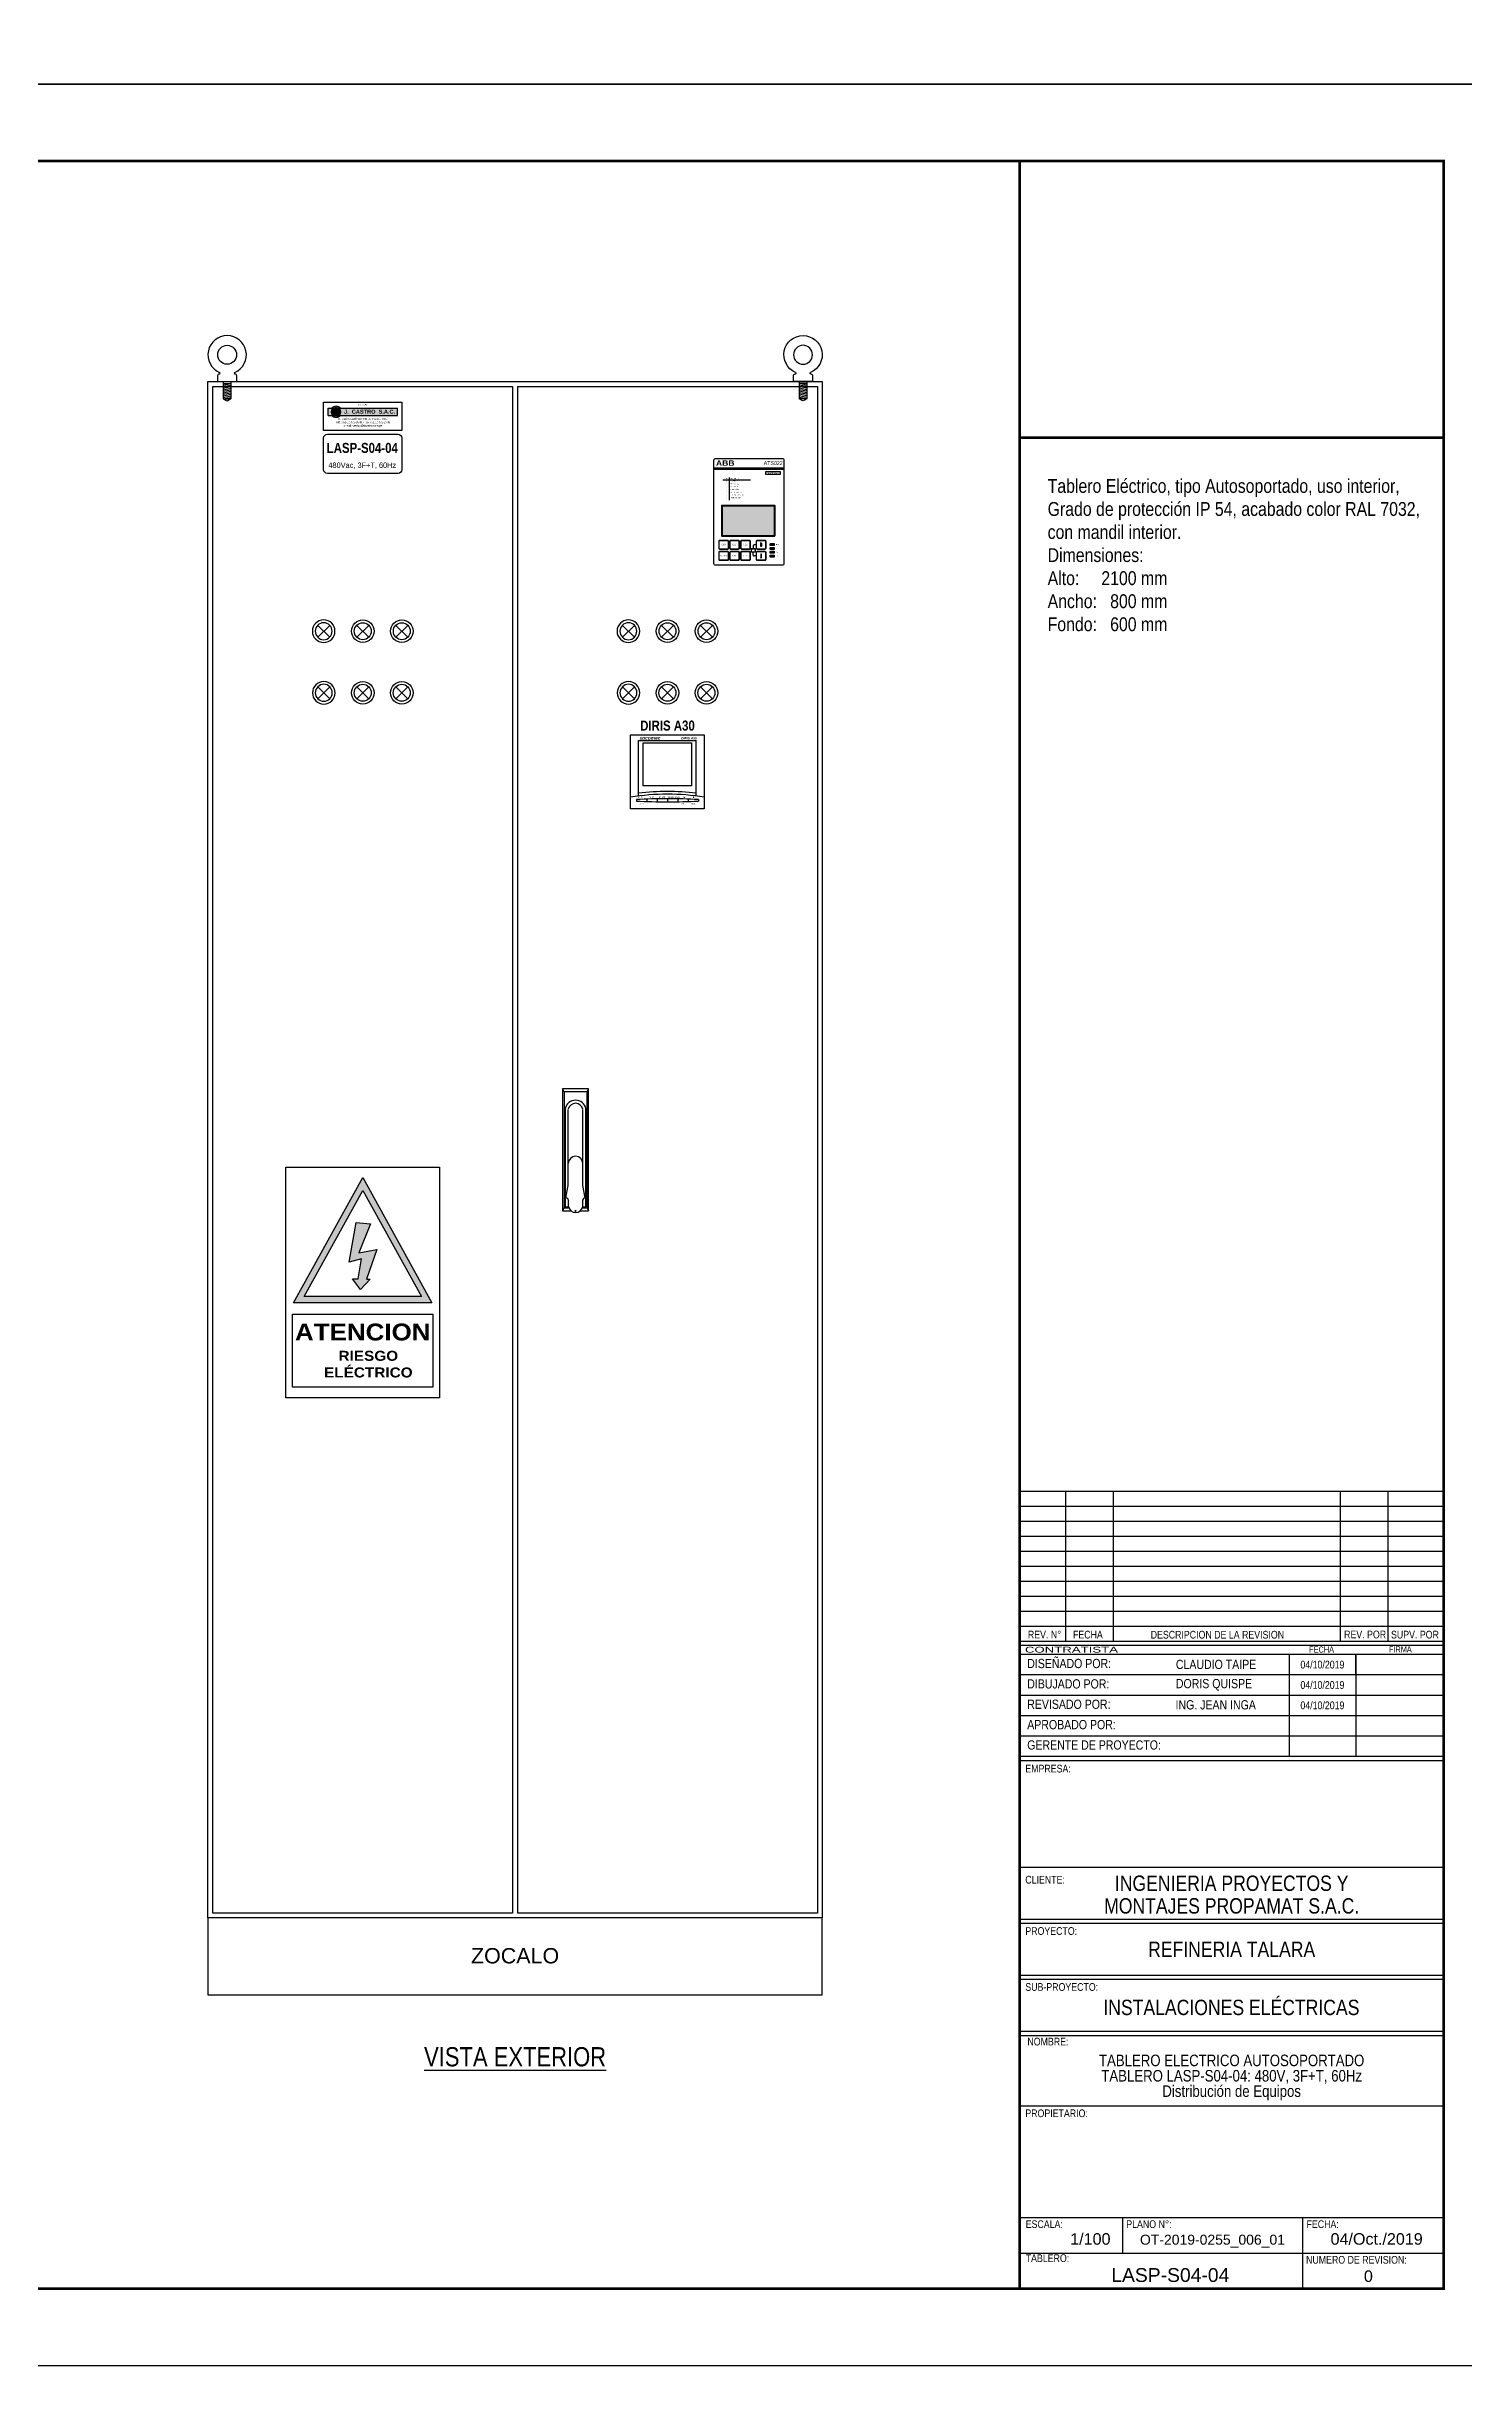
# Model space of a CAD drawing. Header units: millimetres. Extents: x 0 to 840, y -1485 to 297.
# Drawn here: x 233 to 417.6, y -1485 to -1183.1 of the extents above; entities that cross this region are included whole.
import ezdxf
from ezdxf.enums import TextEntityAlignment as Align

# ---------------------------------------------------------------- set-up
doc = ezdxf.new("R2010")
doc.units = ezdxf.units.MM
doc.layers.add('MEMBRETE', color=7, linetype='Continuous')
doc.styles.add('ARIAL', font='arial.ttf')
doc.styles.add('Lamina', font='ARIALN.TTF')
doc.styles.get("Standard").update_dxf_attribs({"font": 'arial.ttf'})

# ---------------------------------------------------------------- blocks, each defined once
blk = doc.blocks.new('CANCAMO_8')
at = {"color": 2}
for p, q in [((-1.25, 0.75), (-1.25, 0)), ((-1.25, 0), (1.25, 0)), ((1.25, 0), (1.25, 0.75))]:
    blk.add_line(p, q, dxfattribs=at)
at = {"color": 3}
for p, q in [((-0.5, 0), (-0.5, -2.25)), ((0.5, 0), (0.5, -2.25)), ((-0.5, -0.25), (0.5, -0.25)), ((-0.5, -0.45), (0.5, -0.25)), ((-0.5, -0.65), (0.5, -0.45)), ((-0.5, -0.85), (0.5, -0.65)), ((-0.5, -1.05), (0.5, -0.85)), ((-0.5, -1.25), (0.5, -1.05)), ((-0.5, -1.45), (0.5, -1.25)), ((-0.5, -1.65), (0.5, -1.45)), ((-0.5, -1.85), (0.5, -1.65)), ((-0.5, -2.05), (0.5, -1.85)), ((-0.5, -2.25), (0.5, -2.05)), ((-0.5, -2.25), (0.5, -2.25)), ((-0.5, -2.25), (-0.11, -2.47)), ((0.11, -2.47), (0.5, -2.25))]:
    blk.add_line(p, q, dxfattribs=at)
at = {"color": 2}
blk.add_circle((0, 3.5), 1.23, dxfattribs=at)
for centre, radius, start, end in [((0, 3.5), 2.5, 293.2203, 246.7797), ((-1, 0.75), 0.25, 90, 180), ((-1.04, 1.1), 0.111, 289.3515, 70.6485), ((1.04, 1.1), 0.111, 109.3515, 250.6485), ((1, 0.75), 0.25, 0, 90)]:
    blk.add_arc(centre, radius, start, end, dxfattribs=at)
at = {"color": 3}
blk.add_arc((0, -2.25), 0.25, 243.4349, 296.5651, dxfattribs=at)
blk = doc.blocks.new('Chapa tipo hermético para autosoportado')
at = {"color": 11}
for p, q in [((-1.5, 15.7), (-1.7, 16.1)), ((1.5, 15.7), (1.7, 16.1)), ((-1.5, 0.6), (-1.7, 0.2)), ((1.5, 0.6), (1.7, 0.2))]:
    blk.add_line(p, q, dxfattribs=at)
at = {"color": 4}
for p, q in [((-1.35, 13.5), (-1.35, 0.75)), ((-0.95, 3.45), (-0.95, 13.42)), ((0.96, 3.45), (0.96, 13.42)), ((1.35, 0.75), (1.35, 13.5)), ((-1.35, 0.75), (-0.93, 0.75)), ((0.93, 0.75), (1.35, 0.75))]:
    blk.add_line(p, q, dxfattribs=at)
at = {"color": 2}
for p, q in [((-0.95, 3.5), (-0.95, 6.36)), ((0.95, 3.5), (0.95, 6.36)), ((-1.25, 1.9), (-0.95, 3.5)), ((1.25, 1.9), (0.95, 3.5)), ((-0.93, 0.75), (-0.93, 1.58)), ((0.93, 0.75), (0.93, 1.58))]:
    blk.add_line(p, q, dxfattribs=at)
at = {"color": 11}
for points in [[(0.6, 0.2), (1.7, 0.2), (1.7, 16.1), (-1.7, 16.1), (-1.7, 0.2), (-0.59, 0.2)], [(0.89, 0.6), (1.5, 0.6), (1.5, 15.7), (-1.5, 15.7), (-1.5, 0.6), (-0.88, 0.6)]]:
    blk.add_lwpolyline(points, dxfattribs=at)
at = {"color": 2}
blk.add_circle((0, 0.2), 0.075, dxfattribs=at)
at = {"color": 4}
for radius in [1.38, 0.978]:
    blk.add_arc((0, 13.23), radius, 11.6527, 168.3473, dxfattribs=at)
at = {"color": 2}
for centre, radius, start, end in [((0, 6.36), 0.95, 0, 180), ((-1.26, 1.57), 0.33, 1.905, 88.2041), ((0, 0.95), 0.95, 191.6624, 348.3376), ((1.26, 1.57), 0.33, 91.7959, 178.095)]:
    blk.add_arc(centre, radius, start, end, dxfattribs=at)
blk = doc.blocks.new('Stiker peligro grande')
h = blk.add_hatch(color=256)
h.paths.add_polyline_path([(9, 12.35), (0, 28.65), (-9, 12.35)])
h.paths.add_polyline_path([(7.64, 13.15), (0, 26.99), (-7.64, 13.15)], flags=16)
h.paths.add_polyline_path([(0.99, 22.62), (-0.51, 18.85), (1.82, 19.28), (0.47, 15.44), (0.95, 15.44), (-0.28, 14.09), (-1.32, 15.47), (-0.61, 15.47), (-0.18, 18.07), (-1.77, 17.65), (-0.87, 22.82)], flags=0)
for points in [[(-10, 30), (10, 30), (10, 0), (-10, 0)], [(-9.15, 10.85), (9.15, 10.85), (9.15, 1.35), (-9.15, 1.35)]]:
    blk.add_lwpolyline(points, close=True)
for points in [[(-9, 12.35), (0, 28.65), (9, 12.35), (-9, 12.35)], [(-7.64, 13.15), (0, 26.99), (7.64, 13.15), (-7.64, 13.15)], [(-0.87, 22.82), (0.99, 22.62), (-0.51, 18.85), (1.82, 19.28), (0.47, 15.44), (0.95, 15.44), (-0.28, 14.09), (-1.32, 15.47), (-0.61, 15.47), (-0.18, 18.07), (-1.77, 17.65), (-0.87, 22.82)]]:
    blk.add_lwpolyline(points)
at = {"attachment_point": 1}
for s, insert, char_height, width in [('\\pxqc;{\\fArial|b1|i0|c0|p34;\\W1.1;ATENCION}', (-9.15, 9.65), 2.2, 18.3), ('\\pxqc;{\\fArial|b1|i0|c0|p34;\\H0.52x;\\W1.1;RIESGO\\PELÉCTRICO}', (-9.15, 6.1), 2.5, 19.7535)]:
    blk.add_mtext(s, dxfattribs=dict(at, insert=insert, char_height=char_height, width=width))
blk = doc.blocks.new('sticker TJ')
h = blk.add_hatch(color=254)
h.dxf.hatch_style = 1
h.paths.add_polyline_path([(3.45, 2.2), (-2.23, 2.2, 0.471405), (-3.07, 2.2), (-3.45, 2.2), (-3.45, 1.5), (-3.07, 1.5, 0.471405), (-2.23, 1.5), (3.45, 1.5)])
h.paths.add_polyline_path([(-3.1, 1.85, -1), (-2.2, 1.85, -1)], flags=16)
h.paths.add_polyline_path([(-3, 1.85, -1), (-2.3, 1.85, -1)], flags=0)
h.paths.add_polyline_path([(-3, 1.85, 1), (-2.3, 1.85, 1)], flags=0)
h = blk.add_hatch(color=254)
h.dxf.hatch_style = 1
h.paths.add_polyline_path([(-2.3, 1.85, 1), (-3, 1.85, 1)])
for p, q in [((-3.45, 1.5), (-3.45, 2.2)), ((-3.45, 2.2), (-3.07, 2.2)), ((-3.45, 1.5), (-3.07, 1.5)), ((-2.23, 2.2), (3.45, 2.2)), ((-2.23, 1.5), (3.45, 1.5)), ((3.45, 1.5), (3.45, 2.2))]:
    blk.add_line(p, q)
blk.add_lwpolyline([(-3.9, 2.8), (3.9, 2.8), (3.9, 0), (-3.9, 0)], close=True)
for radius in [0.45, 0.35]:
    blk.add_circle((-2.65, 1.85), radius)
for start, end in [(39.5212, 140.4788), (219.5212, 320.4788)]:
    blk.add_arc((-2.65, 1.85), 0.55, start, end)
at = {"width": 7.8, "attachment_point": 2}
for s, insert, char_height in [('{\\fArial Narrow|b0|i0|c0|p34;Desde 1969}', (0, 2.63), 0.12), ('{\\fArial Narrow|b0|i0|c0|p34;Jr. Carlos Gutiérrez 448 - Lima 13 - Perú\\PTelf.: (51-1) 472-3848 / Fax: (51.1) 472-2748\\PE-mail: ventas@tjcastro.com.pe}', (0, 1.25), 0.2)]:
    blk.add_mtext(s, dxfattribs=dict(at, insert=insert, char_height=char_height))
at = {"color": 255, "char_height": 0.4, "attachment_point": 1, "line_spacing_factor": 1.371429, "style": 'ARIAL'}
for s, insert in [('\\pxqc;{\\fArial|b1|i0|c0|p34;T.}', (-5.39, 2.07)), ('\\pxqc;{\\fArial|b1|i0|c0|p34;J.  CASTRO  S.A.C.}', (-2.09, 2.07))]:
    blk.add_mtext_dynamic_manual_height_columns(s, width=5.5432, gutter_width=5, heights=[0], dxfattribs=dict(at, insert=insert))
blk = doc.blocks.new('DIRIS A30')
at = {"color": 4}
for p, q in [((-3.75, 1.66), (-3.75, 8.9)), ((-3.75, 8.9), (3.75, 8.9)), ((3.75, 1.66), (3.75, 8.9))]:
    blk.add_line(p, q, dxfattribs=at)
for p, q in [((-4.05, 1.2), (-4.05, 1)), ((-2.7, 1.26), (-2.7, 0.94)), ((-1.35, 1.29), (-1.35, 0.91)), ((0, 1.3), (0, 0.9)), ((1.35, 1.29), (1.35, 0.91)), ((2.7, 1.26), (2.7, 0.94)), ((4.05, 1.2), (4.05, 1))]:
    blk.add_line(p, q)
blk.add_lwpolyline([(-4.8, 9.6), (4.8, 9.6), (4.8, 0), (-4.8, 0)], close=True, dxfattribs=at)
blk.add_lwpolyline([(-3.15, 8.6), (3.15, 8.6), (3.15, 3), (-3.15, 3)], close=True)
for radius, start, end in [(29, 80.4727, 99.5273), (29.35, 82.6593, 97.3407)]:
    blk.add_arc((0, -27.1), radius, start, end, dxfattribs=at)
for centre, start, end in [((0, -80.76), 87.1712, 92.8288), ((0, 82.96), 267.1712, 272.8288)]:
    blk.add_arc(centre, 82.06, start, end)
at = {"attachment_point": 3}
for s, insert, char_height, width in [('\\pxqc;{\\fArial|b1|i1|c0|p34;socomec}', (-1.17, 9.44), 0.45, 2.2158), ('\\pxqc;{\\fArial|b1|i1|c0|p34;DIRIS A30}', (3.91, 9.32), 0.3, 2.2158), ('\\pxqc;{\\fTimes New Roman|b1|i0|c0|p18;I  ºC           V  F         P   PF     MAX  AVG      H             E}', (3.92, 1.61), 0.2, 8.1), ('\\pxqc;{\\fTimes New Roman|b1|i0|c0|p18;/TEST}', (-2.7, 0.72), 0.15, 1.35), ('\\pxqc;{\\fTimes New Roman|b1|i0|c0|p18;OK}', (2.7, 0.72), 0.15, 1.35), ('\\pxqc;{\\fTimes New Roman|b1|i0|c0|p18;PROG}', (4.05, 0.72), 0.15, 1.35)]:
    blk.add_mtext(s, dxfattribs=dict(at, insert=insert, char_height=char_height, width=width))
blk = doc.blocks.new('ATS022')
h = blk.add_hatch(color=254)
h.dxf.hatch_style = 1
h.paths.add_polyline_path([(3.22, 3.89, 0.414214), (3.32, 3.99), (3.32, 7.59, 0.414214), (3.22, 7.69), (-3.38, 7.69, 0.414214), (-3.48, 7.59), (-3.48, 3.99, 0.414214), (-3.38, 3.89)])
h = blk.add_hatch(color=254)
h.dxf.hatch_style = 1
h.paths.add_polyline_path([(-3.77, 3.26, 0.117773), (-3.85, 3.22, 0.216417), (-3.89, 3.13), (-3.89, 2.19, 0.088689), (-3.85, 2.1, 0.246737), (-3.77, 2.06), (-2.8, 2.06, 0.117773), (-2.72, 2.1, 0.216417), (-2.68, 2.19), (-2.68, 3.13, 0.088689), (-2.72, 3.22, 0.246737), (-2.8, 3.26)])
h.paths.add_polyline_path([(-2.8, 3.23, -0.246737), (-2.74, 3.2, -0.084756), (-2.71, 3.13), (-2.71, 2.19, -0.216417), (-2.74, 2.13, -0.112386), (-2.81, 2.09), (-3.77, 2.09, -0.246737), (-3.83, 2.12, -0.084756), (-3.86, 2.19), (-3.86, 3.13, -0.216417), (-3.83, 3.2, -0.112386), (-3.77, 3.23)], flags=16)
h.paths.add_polyline_path([(-2.35, 3.26, 0.117773), (-2.43, 3.22, 0.216417), (-2.47, 3.13), (-2.47, 2.19, 0.088689), (-2.43, 2.1, 0.246737), (-2.35, 2.06), (-1.38, 2.06, 0.117773), (-1.3, 2.1, 0.216417), (-1.26, 2.19), (-1.26, 3.13, 0.088689), (-1.3, 3.22, 0.246737), (-1.38, 3.26)])
h.paths.add_polyline_path([(-1.38, 3.23, -0.246737), (-1.32, 3.2, -0.084756), (-1.29, 3.13), (-1.29, 2.19, -0.216417), (-1.32, 2.13, -0.112386), (-1.38, 2.09), (-2.35, 2.09, -0.246737), (-2.4, 2.12, -0.084756), (-2.44, 2.19), (-2.44, 3.13, -0.216417), (-2.41, 3.2, -0.112386), (-2.34, 3.23)], flags=16)
h.paths.add_polyline_path([(-0.92, 3.26, 0.117773), (-1, 3.22, 0.216417), (-1.04, 3.13), (-1.04, 2.19, 0.088689), (-1, 2.1, 0.246737), (-0.92, 2.06), (0.05, 2.06, 0.117773), (0.13, 2.1, 0.216417), (0.17, 2.19), (0.17, 3.13, 0.088689), (0.13, 3.22, 0.246737), (0.05, 3.26)])
h.paths.add_polyline_path([(0.05, 3.23, -0.246737), (0.1, 3.2, -0.084756), (0.14, 3.13), (0.14, 2.19, -0.216417), (0.11, 2.13, -0.112386), (0.04, 2.09), (-0.92, 2.09, -0.246737), (-0.98, 2.12, -0.084756), (-1.01, 2.19), (-1.01, 3.13, -0.216417), (-0.99, 3.2, -0.112386), (-0.92, 3.23)], flags=16)
h.paths.add_polyline_path([(-3.59, 2.49), (-2.95, 2.49), (-2.95, 2.91), (-3.59, 2.91)], flags=8)
h.paths.add_polyline_path([(-2.27, 2.49), (-1.46, 2.49), (-1.46, 2.91), (-2.27, 2.91)], flags=8)
h.paths.add_polyline_path([(-0.76, 2.49), (-0.12, 2.49), (-0.12, 2.91), (-0.76, 2.91)], flags=8)
h = blk.add_hatch(color=254)
h.dxf.hatch_style = 1
h.paths.add_polyline_path([(1.1, 3.26, 0.117773), (1.02, 3.22, 0.216417), (0.98, 3.13), (0.98, 2.19, 0.088689), (1.02, 2.1, 0.246737), (1.1, 2.06), (2.07, 2.06, 0.117773), (2.15, 2.1, 0.216417), (2.19, 2.19), (2.19, 3.13, 0.088689), (2.15, 3.22, 0.246737), (2.07, 3.26)])
h.paths.add_polyline_path([(2.07, 3.23, -0.246737), (2.13, 3.2, -0.084756), (2.16, 3.13), (2.16, 2.19, -0.216417), (2.13, 2.13, -0.112386), (2.07, 2.09), (1.1, 2.09, -0.246737), (1.05, 2.12, -0.084756), (1.01, 2.19), (1.01, 3.13, -0.216417), (1.04, 3.2, -0.112386), (1.11, 3.23)], flags=16)
h = blk.add_hatch(color=254)
h.dxf.hatch_style = 1
h.paths.add_polyline_path([(-3.77, 1.81, 0.117773), (-3.85, 1.77, 0.216417), (-3.89, 1.68), (-3.89, 0.74, 0.088689), (-3.85, 0.65, 0.246737), (-3.77, 0.61), (-2.8, 0.61, 0.117773), (-2.72, 0.65, 0.216417), (-2.68, 0.74), (-2.68, 1.68, 0.088689), (-2.72, 1.77, 0.246737), (-2.8, 1.81)])
h.paths.add_polyline_path([(-2.8, 1.78, -0.246737), (-2.74, 1.75, -0.084756), (-2.71, 1.68), (-2.71, 0.74, -0.216417), (-2.74, 0.68, -0.112386), (-2.81, 0.64), (-3.77, 0.64, -0.246737), (-3.83, 0.67, -0.084756), (-3.86, 0.74), (-3.86, 1.68, -0.216417), (-3.83, 1.75, -0.112386), (-3.77, 1.78)], flags=16)
h.paths.add_polyline_path([(-2.35, 1.81, 0.117773), (-2.43, 1.77, 0.216417), (-2.47, 1.68), (-2.47, 0.74, 0.088689), (-2.43, 0.65, 0.246737), (-2.35, 0.61), (-1.38, 0.61, 0.117773), (-1.3, 0.65, 0.216417), (-1.26, 0.74), (-1.26, 1.68, 0.088689), (-1.3, 1.77, 0.246737), (-1.38, 1.81)])
h.paths.add_polyline_path([(-1.38, 1.78, -0.246737), (-1.32, 1.75, -0.084756), (-1.29, 1.68), (-1.29, 0.74, -0.216417), (-1.32, 0.68, -0.112386), (-1.38, 0.64), (-2.35, 0.64, -0.246737), (-2.4, 0.67, -0.084756), (-2.44, 0.74), (-2.44, 1.68, -0.216417), (-2.41, 1.75, -0.112386), (-2.34, 1.78)], flags=16)
h.paths.add_polyline_path([(-0.92, 1.81, 0.117773), (-1, 1.77, 0.216417), (-1.04, 1.68), (-1.04, 0.74, 0.088689), (-1, 0.65, 0.246737), (-0.92, 0.61), (0.05, 0.61, 0.117773), (0.13, 0.65, 0.216417), (0.17, 0.74), (0.17, 1.68, 0.088689), (0.13, 1.77, 0.246737), (0.05, 1.81)])
h.paths.add_polyline_path([(0.05, 1.78, -0.246737), (0.1, 1.75, -0.084756), (0.14, 1.68), (0.14, 0.74, -0.216417), (0.11, 0.68, -0.112386), (0.04, 0.64), (-0.92, 0.64, -0.246737), (-0.98, 0.67, -0.084756), (-1.01, 0.74), (-1.01, 1.68, -0.216417), (-0.99, 1.75, -0.112386), (-0.92, 1.78)], flags=16)
h.paths.add_polyline_path([(-3.79, 1.04), (-2.78, 1.04), (-2.78, 1.46), (-3.79, 1.46)], flags=8)
h.paths.add_polyline_path([(-2.18, 1.04), (-1.54, 1.04), (-1.54, 1.46), (-2.18, 1.46)], flags=8)
h.paths.add_polyline_path([(-0.76, 1.04), (-0.12, 1.04), (-0.12, 1.46), (-0.76, 1.46)], flags=8)
h = blk.add_hatch(color=254)
h.dxf.hatch_style = 1
h.paths.add_polyline_path([(1.1, 1.81, 0.117773), (1.02, 1.77, 0.216417), (0.98, 1.68), (0.98, 0.74, 0.088689), (1.02, 0.65, 0.246737), (1.1, 0.61), (2.07, 0.61, 0.117773), (2.15, 0.65, 0.216417), (2.19, 0.74), (2.19, 1.68, 0.088689), (2.15, 1.77, 0.246737), (2.07, 1.81)])
h.paths.add_polyline_path([(2.07, 1.78, -0.246737), (2.13, 1.75, -0.084756), (2.16, 1.68), (2.16, 0.74, -0.216417), (2.13, 0.68, -0.112386), (2.07, 0.64), (1.1, 0.64, -0.246737), (1.05, 0.67, -0.084756), (1.01, 0.74), (1.01, 1.68, -0.216417), (1.04, 1.75, -0.112386), (1.11, 1.78)], flags=16)
h = blk.add_hatch(color=254)
h.dxf.hatch_style = 1
h.paths.add_polyline_path([(1.56, 2.42), (1.63, 2.42), (1.63, 2.86), (1.66, 2.86), (1.59, 2.96), (1.52, 2.86), (1.56, 2.86)])
h = blk.add_hatch(color=254)
h.dxf.hatch_style = 1
h.paths.add_polyline_path([(1.56, 1.01), (1.52, 1.01), (1.59, 0.91), (1.66, 1.01), (1.63, 1.01), (1.63, 1.45), (1.56, 1.45)])
h = blk.add_hatch(color=254)
h.dxf.hatch_style = 1
h.paths.add_polyline_path([(2.81, 2.81, 0.414214), (2.79, 2.8), (2.79, 2.58, 0.414214), (2.81, 2.56), (3.28, 2.56, 0.414214), (3.29, 2.58), (3.29, 2.8, 0.414214), (3.28, 2.81)])
h.paths.add_polyline_path([(2.81, 2.31, 0.414214), (2.79, 2.3), (2.79, 2.08, 0.414214), (2.81, 2.06), (3.28, 2.06, 0.414214), (3.29, 2.08), (3.29, 2.3, 0.414214), (3.28, 2.31)])
h.paths.add_polyline_path([(2.81, 1.81, 0.414214), (2.79, 1.8), (2.79, 1.58, 0.414214), (2.81, 1.56), (3.28, 1.56, 0.414214), (3.29, 1.58), (3.29, 1.8, 0.414214), (3.28, 1.81)])
h.paths.add_polyline_path([(2.81, 1.31, 0.414214), (2.79, 1.3), (2.79, 1.08, 0.414214), (2.81, 1.06), (3.28, 1.06, 0.414214), (3.29, 1.08), (3.29, 1.3, 0.414214), (3.28, 1.31)])
for p, q in [((-4.55, 12.7), (4.55, 12.7)), ((-4.55, 12.5), (4.55, 12.5))]:
    blk.add_line(p, q)
at = {"color": 2}
for p, q in [((-3.4, 11.12), (0.21, 11.12)), ((-2.52, 8.48), (-2.52, 11.44)), ((0.57, 2.56), (0.57, 2.19)), ((0.57, 1.31), (0.57, 1.69)), ((0.98, 2.66), (0.67, 2.66)), ((0.98, 1.21), (0.67, 1.21))]:
    blk.add_line(p, q, dxfattribs=at)
at = {"color": 4}
blk.add_lwpolyline([(-4.35, 13.9), (4.35, 13.9, -0.414214), (4.55, 13.7), (4.55, 0.2, -0.414214), (4.35, 0), (-4.35, 0, -0.414214), (-4.55, 0.2), (-4.55, 13.7, -0.414214)], format="xyb", close=True, dxfattribs=at)
blk.add_lwpolyline([(2.21, 12.2), (4.08, 12.2), (4.08, 11.79), (2.21, 11.79)], close=True)
for points in [[(-3.48, 3.79), (3.32, 3.79, 0.414214), (3.42, 3.89), (3.42, 7.69, 0.414214), (3.32, 7.79), (-3.48, 7.79, 0.414214), (-3.58, 7.69), (-3.58, 3.89, 0.414214)], [(-3.38, 3.89), (3.22, 3.89, 0.414214), (3.32, 3.99), (3.32, 7.59, 0.414214), (3.22, 7.69), (-3.38, 7.69, 0.414214), (-3.48, 7.59), (-3.48, 3.99, 0.414214)]]:
    blk.add_lwpolyline(points, format="xyb", close=True)
at = {"color": 2}
for points in [[(-3.89, 2.19), (-3.89, 3.13, -0.216417), (-3.85, 3.22, -0.117773), (-3.77, 3.26), (-2.8, 3.26, -0.246737), (-2.72, 3.22, -0.088689), (-2.68, 3.13), (-2.68, 2.19, -0.216417), (-2.72, 2.1, -0.117773), (-2.8, 2.06), (-3.77, 2.06, -0.246737), (-3.85, 2.1, -0.088689), (-3.89, 2.19, 7.9794)], [(-2.47, 2.19), (-2.47, 3.13, -0.216417), (-2.43, 3.22, -0.117773), (-2.35, 3.26), (-1.38, 3.26, -0.246737), (-1.3, 3.22, -0.088689), (-1.26, 3.13), (-1.26, 2.19, -0.216417), (-1.3, 2.1, -0.117773), (-1.38, 2.06), (-2.35, 2.06, -0.246737), (-2.43, 2.1, -0.088689), (-2.47, 2.19, 7.9794)], [(-1.04, 2.19), (-1.04, 3.13, -0.216417), (-1, 3.22, -0.117773), (-0.92, 3.26), (0.05, 3.26, -0.246737), (0.13, 3.22, -0.088689), (0.17, 3.13), (0.17, 2.19, -0.216417), (0.13, 2.1, -0.117773), (0.05, 2.06), (-0.92, 2.06, -0.246737), (-1, 2.1, -0.088689), (-1.04, 2.19, 7.9794)], [(0.98, 2.19), (0.98, 3.13, -0.216417), (1.02, 3.22, -0.117773), (1.1, 3.26), (2.07, 3.26, -0.246737), (2.15, 3.22, -0.088689), (2.19, 3.13), (2.19, 2.19, -0.216417), (2.15, 2.1, -0.117773), (2.07, 2.06), (1.1, 2.06, -0.246737), (1.02, 2.1, -0.088689), (0.98, 2.19, 7.9794)], [(-3.89, 0.74), (-3.89, 1.68, -0.216417), (-3.85, 1.77, -0.117773), (-3.77, 1.81), (-2.8, 1.81, -0.246737), (-2.72, 1.77, -0.088689), (-2.68, 1.68), (-2.68, 0.74, -0.216417), (-2.72, 0.65, -0.117773), (-2.8, 0.61), (-3.77, 0.61, -0.246737), (-3.85, 0.65, -0.088689), (-3.89, 0.74, 7.9794)], [(-2.47, 0.74), (-2.47, 1.68, -0.216417), (-2.43, 1.77, -0.117773), (-2.35, 1.81), (-1.38, 1.81, -0.246737), (-1.3, 1.77, -0.088689), (-1.26, 1.68), (-1.26, 0.74, -0.216417), (-1.3, 0.65, -0.117773), (-1.38, 0.61), (-2.35, 0.61, -0.246737), (-2.43, 0.65, -0.088689), (-2.47, 0.74, 7.9794)], [(-1.04, 0.74), (-1.04, 1.68, -0.216417), (-1, 1.77, -0.117773), (-0.92, 1.81), (0.05, 1.81, -0.246737), (0.13, 1.77, -0.088689), (0.17, 1.68), (0.17, 0.74, -0.216417), (0.13, 0.65, -0.117773), (0.05, 0.61), (-0.92, 0.61, -0.246737), (-1, 0.65, -0.088689), (-1.04, 0.74, 7.9794)], [(0.98, 0.74), (0.98, 1.68, -0.216417), (1.02, 1.77, -0.117773), (1.1, 1.81), (2.07, 1.81, -0.246737), (2.15, 1.77, -0.088689), (2.19, 1.68), (2.19, 0.74, -0.216417), (2.15, 0.65, -0.117773), (2.07, 0.61), (1.1, 0.61, -0.246737), (1.02, 0.65, -0.088689), (0.98, 0.74, 7.9794)]]:
    blk.add_lwpolyline(points, format="xyb", dxfattribs=at)
for points in [[(-3.86, 2.19), (-3.86, 3.13, -0.216417), (-3.83, 3.2, -0.112386), (-3.77, 3.23), (-2.8, 3.23, -0.246737), (-2.74, 3.2, -0.084756), (-2.71, 3.13), (-2.71, 2.19, -0.216417), (-2.74, 2.13, -0.112386), (-2.81, 2.09), (-3.77, 2.09, -0.246737), (-3.83, 2.12, -0.084756)], [(-2.44, 2.19), (-2.44, 3.13, -0.216417), (-2.41, 3.2, -0.112386), (-2.34, 3.23), (-1.38, 3.23, -0.246737), (-1.32, 3.2, -0.084756), (-1.29, 3.13), (-1.29, 2.19, -0.216417), (-1.32, 2.13, -0.112386), (-1.38, 2.09), (-2.35, 2.09, -0.246737), (-2.4, 2.12, -0.084756)], [(-1.01, 2.19), (-1.01, 3.13, -0.216417), (-0.99, 3.2, -0.112386), (-0.92, 3.23), (0.05, 3.23, -0.246737), (0.1, 3.2, -0.084756), (0.14, 3.13), (0.14, 2.19, -0.216417), (0.11, 2.13, -0.112386), (0.04, 2.09), (-0.92, 2.09, -0.246737), (-0.98, 2.12, -0.084756)], [(1.01, 2.19), (1.01, 3.13, -0.216417), (1.04, 3.2, -0.112386), (1.11, 3.23), (2.07, 3.23, -0.246737), (2.13, 3.2, -0.084756), (2.16, 3.13), (2.16, 2.19, -0.216417), (2.13, 2.13, -0.112386), (2.07, 2.09), (1.1, 2.09, -0.246737), (1.05, 2.12, -0.084756)], [(-3.86, 0.74), (-3.86, 1.68, -0.216417), (-3.83, 1.75, -0.112386), (-3.77, 1.78), (-2.8, 1.78, -0.246737), (-2.74, 1.75, -0.084756), (-2.71, 1.68), (-2.71, 0.74, -0.216417), (-2.74, 0.68, -0.112386), (-2.81, 0.64), (-3.77, 0.64, -0.246737), (-3.83, 0.67, -0.084756)], [(-2.44, 0.74), (-2.44, 1.68, -0.216417), (-2.41, 1.75, -0.112386), (-2.34, 1.78), (-1.38, 1.78, -0.246737), (-1.32, 1.75, -0.084756), (-1.29, 1.68), (-1.29, 0.74, -0.216417), (-1.32, 0.68, -0.112386), (-1.38, 0.64), (-2.35, 0.64, -0.246737), (-2.4, 0.67, -0.084756)], [(-1.01, 0.74), (-1.01, 1.68, -0.216417), (-0.99, 1.75, -0.112386), (-0.92, 1.78), (0.05, 1.78, -0.246737), (0.1, 1.75, -0.084756), (0.14, 1.68), (0.14, 0.74, -0.216417), (0.11, 0.68, -0.112386), (0.04, 0.64), (-0.92, 0.64, -0.246737), (-0.98, 0.67, -0.084756)], [(0.37, 2.19), (0.77, 2.19, -0.414214), (0.82, 2.14), (0.82, 1.74, -0.414214), (0.77, 1.69), (0.37, 1.69, -0.414214), (0.32, 1.74), (0.32, 2.14, -0.414214)], [(1.01, 0.74), (1.01, 1.68, -0.216417), (1.04, 1.75, -0.112386), (1.11, 1.78), (2.07, 1.78, -0.246737), (2.13, 1.75, -0.084756), (2.16, 1.68), (2.16, 0.74, -0.216417), (2.13, 0.68, -0.112386), (2.07, 0.64), (1.1, 0.64, -0.246737), (1.05, 0.67, -0.084756)], [(2.81, 2.81), (3.28, 2.81, -0.414214), (3.29, 2.8), (3.29, 2.58, -0.414214), (3.28, 2.56), (2.81, 2.56, -0.414214), (2.79, 2.58), (2.79, 2.8, -0.414214)], [(2.81, 2.31), (3.28, 2.31, -0.414214), (3.29, 2.3), (3.29, 2.08, -0.414214), (3.28, 2.06), (2.81, 2.06, -0.414214), (2.79, 2.08), (2.79, 2.3, -0.414214)], [(2.81, 1.81), (3.28, 1.81, -0.414214), (3.29, 1.8), (3.29, 1.58, -0.414214), (3.28, 1.56), (2.81, 1.56, -0.414214), (2.79, 1.58), (2.79, 1.8, -0.414214)], [(2.81, 1.31), (3.28, 1.31, -0.414214), (3.29, 1.3), (3.29, 1.08, -0.414214), (3.28, 1.06), (2.81, 1.06, -0.414214), (2.79, 1.08), (2.79, 1.3, -0.414214)]]:
    blk.add_lwpolyline(points, format="xyb", close=True, dxfattribs=at)
for points in [[(1.63, 2.42), (1.56, 2.42), (1.56, 2.86), (1.52, 2.86), (1.59, 2.96), (1.66, 2.86), (1.63, 2.86), (1.63, 2.42)], [(1.63, 1.45), (1.56, 1.45), (1.56, 1.01), (1.52, 1.01), (1.59, 0.91), (1.66, 1.01), (1.63, 1.01), (1.63, 1.45)]]:
    blk.add_lwpolyline(points, dxfattribs=at)
for centre, start, end in [((0.67, 2.56), 90, 180), ((0.67, 1.31), 180, 270)]:
    blk.add_arc(centre, 0.1, start, end, dxfattribs=at)
at = {"attachment_point": 5}
for s, insert, char_height in [('\\A1;{\\fArial Black|b0|i0|c0|p34;ABB}', (-3.08, 13.3), 0.7), ('\\A1;{\\fArial Narrow|b0|i0|c0|p34;ATS022}', (3.17, 13.3), 0.5), ('\\A1;{\\fArial Narrow|b0|i0|c0|p34;M3010004A}', (3.15, 11.99), 0.2), ('\\A1;{\\fArial Narrow|b0|i0|c0|p34;Code}', (-2.96, 11.28), 0.1278), ('\\A1;{\\fArial Narrow|b0|i0|c0|p34;2}', (-2.96, 10.58), 0.1278), ('\\A1;{\\fArial Narrow|b0|i0|c0|p34;3}', (-2.96, 10.22), 0.1278), ('\\A1;{\\fArial Narrow|b0|i0|c0|p34;4}', (-2.96, 9.86), 0.1278), ('\\A1;{\\fArial Narrow|b0|i0|c0|p34;5}', (-2.96, 9.49), 0.1278), ('\\A1;{\\fArial Narrow|b0|i0|c0|p34;6}', (-2.96, 9.13), 0.1278), ('\\A1;{\\fArial Narrow|b0|i0|c0|p34;1}', (-2.96, 10.95), 0.1278), ('\\A1;{\\fArial Narrow|b0|i0|c0|p34;Status of the line}', (-1.85, 11.28), 0.1278), ('\\A1;{\\fArial Narrow|b0|i0|c0|p34;Phase midding}', (-1.8, 9.86), 0.1278), ('\\A1;{\\fArial Narrow|b0|i0|c0|p34;Voltage unbalance}', (-1.67, 9.49), 0.1278), ('\\A1;{\\fArial Narrow|b0|i0|c0|p34;No voltage}', (-1.93, 10.95), 0.1278), ('\\A1;{\\fArial Narrow|b0|i0|c0|p34;Undervoltage}', (-1.85, 10.58), 0.1278), ('\\A1;{\\fArial Narrow|b0|i0|c0|p34;Overvoltage}', (-1.89, 10.22), 0.1278), ('\\A1;{\\fArial Narrow|b0|i0|c0|p34;Incorrect phase sequence}', (-1.44, 9.13), 0.1278), ('\\A1;{\\fArial Narrow|b0|i0|c0|p34;7}', (-2.96, 8.77), 0.1278), ('\\A1;{\\fArial Narrow|b0|i0|c0|p34;Invalid frequency}', (-1.73, 8.77), 0.1278)]:
    blk.add_mtext(s, dxfattribs=dict(at, insert=insert, char_height=char_height))
at = {"color": 255, "attachment_point": 2}
for s, insert, char_height, width in [('{\\fTimes New Roman|b0|i0|c0|p18;RESET}', (-3.29, 1.35), 0.2, 1.2088), ('{\\fTimes New Roman|b0|i0|c0|p18;CB1}', (-3.29, 2.8), 0.2, 1.2088), ('{\\fTimes New Roman|b0|i0|c0|p18;TEST}', (-1.86, 2.8), 0.2, 1.2088), ('{\\fTimes New Roman|b0|i0|c0|p18;ESC}', (-1.86, 1.35), 0.2, 1.2088), ('{\\fTimes New Roman|b0|i0|c0|p18;CB2}', (-0.44, 2.8), 0.2, 1.2088), ('{\\fTimes New Roman|b0|i0|c0|p18;CB2}', (-0.44, 1.35), 0.2, 1.2088), ('{\\fTimes New Roman|b0|i0|c0|p18;CB3}', (0.56, 2.01), 0.15, 0.53)]:
    blk.add_mtext(s, dxfattribs=dict(at, insert=insert, char_height=char_height, width=width))
at = {"color": 2, "char_height": 0.1, "width": 1.2088, "attachment_point": 2}
for s, insert in [('{\\fTimes New Roman|b0|i0|c0|p18;Alarm}', (3.73, 1.75)), ('{\\fTimes New Roman|b0|i0|c0|p18;Tx/Rx}', (3.73, 1.25)), ('{\\fTimes New Roman|b0|i0|c0|p18;Power}', (3.73, 2.75)), ('{\\fTimes New Roman|b0|i0|c0|p18;Auto}', (3.73, 2.25))]:
    blk.add_mtext(s, dxfattribs=dict(at, insert=insert))
blk = doc.blocks.new('L22mm-Rojo')
at = {"color": 1}
for p, q in [((0.7, 0.7), (2.25, 2.25)), ((0.7, 2.25), (2.25, 0.7))]:
    blk.add_line(p, q, dxfattribs=at)
blk.add_circle((1.48, 1.48), 1.47)
blk.add_circle((1.48, 1.48), 1.1, dxfattribs=at)
blk = doc.blocks.new('L22mm-Verde')
at = {"color": 3}
for p, q in [((-0.78, -0.78), (0.78, 0.78)), ((-0.78, 0.78), (0.78, -0.78))]:
    blk.add_line(p, q, dxfattribs=at)
blk.add_circle((0, 0), 1.47)
blk.add_circle((0, 0), 1.1, dxfattribs=at)

msp = doc.modelspace()

# ---------------------------------------------------------------- linework, layer by layer
at = {"color": 5}
for p, q in [((293.7359, -1227.3651), (293.7359, -1426.0951)), ((294.3709, -1227.3651), (294.3709, -1426.0951))]:
    msp.add_line(p, q, dxfattribs=at)
for p, q in [((394.8875, -1392.4183), (394.8875, -1394.9722)), ((403.5578, -1395.0698), (403.5578, -1392.4183))]:
    msp.add_line(p, q)
for points in [[(0, -1188), (420, -1188), (420, -891), (0, -891)], [(0, -1485), (420, -1485), (420, -1188), (0, -1188)]]:
    msp.add_lwpolyline(points, close=True)
for points in [[(254.0534, -1226.7301), (334.0534, -1226.7301), (334.0534, -1426.7301), (254.0534, -1426.7301)], [(254.0534, -1436.7301), (334.0534, -1436.7301), (334.0534, -1426.7301), (254.0534, -1426.7301)]]:
    msp.add_lwpolyline(points, close=True, dxfattribs=at)
for points in [[(293.7359, -1426.0951), (254.6884, -1426.0951), (254.6884, -1227.3651), (293.7359, -1227.3651)], [(294.3709, -1227.3651), (333.4184, -1227.3651), (333.4184, -1426.0951), (294.3709, -1426.0951)]]:
    msp.add_lwpolyline(points, dxfattribs=at)
msp.add_lwpolyline([(269.6121, -1233.5755), (278.8121, -1233.5755, -0.41421356), (279.3121, -1234.0755), (279.3121, -1238.1755, -0.41421356), (278.8121, -1238.6755), (269.6121, -1238.6755, -0.41421356), (269.1121, -1238.1755), (269.1121, -1234.0755, -0.41421356)], format="xyb", close=True)
at = {"layer": 'MEMBRETE'}
for p, q in [((415, -1371.2014), (359.754, -1371.2014)), ((415, -1373.1536), (359.754, -1373.1536)), ((365.7708, -1388.7708), (365.7708, -1371.2014)), ((371.9766, -1388.7708), (371.9766, -1371.2014)), ((401.5578, -1388.7708), (401.5578, -1371.2014)), ((407.7636, -1388.7708), (407.7636, -1371.2014)), ((415, -1390.723), (415, -1371.2014)), ((415, -1375.1057), (359.754, -1375.1057)), ((415, -1377.0579), (359.754, -1377.0579)), ((415, -1379.01), (359.754, -1379.01)), ((415, -1380.9622), (359.754, -1380.9622)), ((415, -1382.9144), (359.754, -1382.9144)), ((415, -1384.8665), (359.754, -1384.8665)), ((415, -1386.8187), (359.754, -1386.8187)), ((415, -1388.7708), (359.754, -1388.7708)), ((365.7708, -1390.723), (365.7708, -1388.7708)), ((371.9766, -1390.723), (371.9766, -1388.7708)), ((401.5578, -1390.723), (401.5578, -1388.7708)), ((407.7636, -1390.723), (407.7636, -1388.7708)), ((415, -1390.723), (359.754, -1390.723)), ((415, -1391.2542), (359.754, -1391.2542)), ((415, -1392.4183), (359.754, -1392.4183)), ((394.8875, -1392.4183), (394.8875, -1405.6755)), ((403.5578, -1392.4183), (403.5578, -1405.6755)), ((415, -1395.0698), (359.754, -1395.0698)), ((359.754, -1397.7212), (415, -1397.7212)), ((359.754, -1412.3972), (359.754, -1397.9759)), ((359.754, -1400.3726), (415, -1400.3726)), ((415, -1412.3972), (415, -1397.9759)), ((359.754, -1403.024), (415, -1403.024)), ((359.754, -1405.6755), (415, -1405.6755)), ((359.754, -1406.2383), (415, -1406.2383)), ((359.754, -1412.9601), (359.754, -1427.4456)), ((415, -1412.9601), (415, -1427.4456)), ((359.754, -1465.7231), (359.754, -1451.2375)), ((415, -1451.2375), (415, -1465.7231)), ((373.1693, -1465.7231), (373.1693, -1470.3616)), ((396.5847, -1465.7231), (396.5847, -1470.3616)), ((396.5847, -1470.3616), (396.5847, -1475))]:
    msp.add_line(p, q, dxfattribs=at)
at = {"layer": 'MEMBRETE', "const_width": 0.3537}
msp.add_lwpolyline([(15, -1475), (415, -1475), (415, -1198), (15, -1198)], close=True, dxfattribs=at)
for points in [[(359.754, -1475), (359.754, -1198)], [(415, -1234.0408), (359.754, -1234.0408)]]:
    msp.add_lwpolyline(points, dxfattribs=at)
at = {"layer": 'MEMBRETE'}
for points in [[(359.754, -1420.159), (359.754, -1426.8807), (415, -1426.8807), (415, -1420.159)], [(359.754, -1427.4456), (359.754, -1434.1673), (415, -1434.1673), (415, -1427.4456)], [(359.754, -1434.7323), (359.754, -1441.454), (415, -1441.454), (415, -1434.7323)], [(415, -1442.0189), (415, -1451.2375), (359.754, -1451.2375), (359.754, -1442.0189)]]:
    msp.add_lwpolyline(points, close=True, dxfattribs=at)
for points in [[(359.754, -1475), (359.754, -1465.7231), (415, -1465.7231), (415, -1475)], [(359.754, -1470.3616), (415, -1470.3616)], [(415, -1475), (359.754, -1475)]]:
    msp.add_lwpolyline(points, dxfattribs=at)

# ---------------------------------------------------------------- block references
for name, p in [('CANCAMO_8', (256.5534, -1226.7301)), ('ATS022', (324.5034, -1250.6301)), ('L22mm-Rojo', (272.7371, -1260.7051)), ('L22mm-Rojo', (277.8171, -1260.7051)), ('L22mm-Rojo', (312.4196, -1260.7051)), ('L22mm-Rojo', (317.4996, -1260.7051)), ('L22mm-Verde', (274.2121, -1267.2301)), ('L22mm-Verde', (279.2921, -1267.2301)), ('L22mm-Verde', (313.8946, -1267.2301)), ('L22mm-Verde', (318.9746, -1267.2301)), ('DIRIS A30', (313.8946, -1282.3301)), ('Chapa tipo hermético para autosoportado', (301.9317, -1334.8845)), ('Stiker peligro grande', (274.2121, -1358.9961))]:
    msp.add_blockref(name, p)
at = {"xscale": -1}
for name, p in [('CANCAMO_8', (331.5534, -1226.7301)), ('L22mm-Rojo', (270.6071, -1260.7051)), ('L22mm-Rojo', (310.2896, -1260.7051)), ('L22mm-Verde', (269.1321, -1267.2301)), ('L22mm-Verde', (308.8146, -1267.2301))]:
    msp.add_blockref(name, p, dxfattribs=at)
at = {"xscale": 1.307692307692378, "yscale": 1.307692307692378, "zscale": 1.307692307692378}
msp.add_blockref('sticker TJ', (274.2121, -1233.0811), dxfattribs=at)

# ---------------------------------------------------------------- texts
at = {"attachment_point": 1}
for s, width, insert, char_height in [('\\pxqc;{\\fArial Narrow|b1|i0|c0|p34;LASP-S04-04}', 10.081676, (269.1121, -1234.7055), 1.3), ('\\pxqc;{\\fArial Narrow|b0|i0|c0|p34;480Vac, 3F+T, 60Hz}', 10.081676, (269.1121, -1237.2604), 0.7), ('\\pxqc;{\\fArial Narrow|b1|i0|c0|p34;DIRIS A30}', 9.591141, (309.1035, -1270.8529), 1.3)]:
    msp.add_mtext_dynamic_manual_height_columns(s, width=width, gutter_width=12.5, heights=[0], dxfattribs=dict(at, insert=insert, char_height=char_height))
for s, insert, char_height, width, attachment_point in [('{\\fArial Narrow|b0|i0|c0|p34;Tablero Eléctrico, tipo Autosoportado, uso interior,\\PGrado de protección IP 54, acabado color RAL 7032,\\Pcon mandil interior.\\PDimensiones:\\PAlto:     2100 mm\\PAncho:   800 mm\\PFondo:   600 mm}', (363.4135, -1239.4085), 1.8, 51.586546, 1), ('{\\fArial Narrow|b0|i0|c0|p34;DISEÑADO POR:}', (360.754, -1393.6093), 1.2, 16.899254, 4), ('{\\fArial Narrow|b0|i0|c0|p34;CLAUDIO TAIPE}', (380.1136, -1393.7281), 1.2, 20, 4), ('{\\fArial Narrow|b0|i0|c0|p34;DIBUJADO POR:}', (360.754, -1396.2607), 1.2, 16.899254, 4), ('{\\fArial Narrow|b0|i0|c0|p34;DORIS QUISPE}', (380.1136, -1396.3795), 1.2, 20, 4), ('{\\fArial Narrow|b0|i0|c0|p34;REVISADO POR:}', (360.754, -1398.9122), 1.2, 16.899254, 4), ('{\\fArial Narrow|b0|i0|c0|p34;ING. JEAN INGA}', (380.0678, -1398.9875), 1.2, 20, 4), ('{\\fArial Narrow|b0|i0|c0|p34;APROBADO POR:}', (360.754, -1401.5636), 1.2, 16.899254, 4), ('{\\fArial Narrow|b0|i0|c0|p34;GERENTE DE PROYECTO:}', (360.754, -1404.215), 1.2, 20.235012, 4), ('ZOCALO', (294.0534, -1430.6441), 2, 80, 2), ('{\\fArial Narrow|b0|i0|c0|p34;\\LVISTA EXTERIOR}', (294.0534, -1443.5425), 2.5, 90, 2)]:
    msp.add_mtext(s, dxfattribs=dict(insert=insert, char_height=char_height, width=width, attachment_point=attachment_point))
at = {"layer": 'MEMBRETE', "ltscale": 0.5, "style": 'Lamina', "width": 2}
msp.add_text('CONTRATISTA', height=0.75, dxfattribs=at).set_placement((360.4529, -1392.1746))
at = {"layer": 'MEMBRETE', "ltscale": 0.5, "style": 'Lamina'}
for s, p in [('REV. N%%d', (363.0249, -1389.8253)), ('FECHA', (368.652, -1389.8401)), ('DESCRIPCION DE LA REVISION', (385.5166, -1389.8533)), ('REV. POR', (404.758, -1389.8234)), ('SUPV. POR', (411.2482, -1389.8401))]:
    msp.add_text(s, height=1, dxfattribs=at).set_placement(p, align=Align.MIDDLE)
for s, height, p in [('FECHA', 0.8, (397.4746, -1392.1839)), ('FIRMA', 0.8, (407.8608, -1392.1553)), ('04/10/2019', 1, (396.3315, -1394.2441)), ('04/10/2019', 1, (396.3315, -1396.8955)), ('04/10/2019', 1, (396.3315, -1399.5469)), ('EMPRESA:', 1, (360.504, -1407.7828)), ('CLIENTE:', 1, (360.504, -1422.2466)), ('PROYECTO:', 1, (360.504, -1428.9244)), ('SUB-PROYECTO:', 1, (360.504, -1436.211)), ('NOMBRE:', 1, (360.776, -1443.319)), ('PROPIETARIO:', 1, (360.504, -1452.6499)), ('PLANO N°:', 1, (373.6533, -1467.0873)), ('FECHA:', 1, (397.1282, -1467.0873)), ('NUMERO DE REVISION:', 1, (397.0686, -1471.7258))]:
    msp.add_text(s, height=height, dxfattribs=at).set_placement(p)
at = {"layer": 'MEMBRETE', "style": 'Lamina'}
for s, p in [('INGENIERIA PROYECTOS Y', (387.377, -1422.2054)), ('MONTAJES PROPAMAT S.A.C.', (387.377, -1425.1506)), ('REFINERIA TALARA', (387.377, -1430.8065))]:
    msp.add_text(s, height=2, dxfattribs=at).set_placement(p, align=Align.MIDDLE_CENTER)
at = {"layer": 'MEMBRETE'}
for s, height, style, p in [('TABLERO ELECTRICO AUTOSOPORTADO', 1.5, 'Lamina', (387.377, -1446.0189)), ('TABLERO LASP-S04-04: 480V, 3F+T, 60Hz', 1.5, 'Lamina', (387.377, -1448.0189)), ('Distribución de Equipos', 1.5, 'Lamina', (387.377, -1450.0189)), ('1/100', 1.5, 'ARIAL', (368.9775, -1469.259)), ('OT-2019-0255_006_01', 1.3, 'ARIAL', (384.877, -1469.259)), ('04/Oct./2019', 1.5, 'ARIAL', (406.2598, -1469.259)), ('LASP-S04-04', 1.8, 'ARIAL', (379.3857, -1474.1087)), ('0', 1.5, 'ARIAL', (405.184, -1474.1087))]:
    msp.add_text(s, height=height, dxfattribs=dict(at, style=style)).set_placement(p, align=Align.CENTER)
at = {"layer": 'MEMBRETE', "style": 'Lamina'}
for s, p in [('ESCALA:', (360.5555, -1467.0873)), ('TABLERO:', (360.5555, -1471.5155))]:
    msp.add_text(s, height=1, dxfattribs=at).set_placement(p)
at = {"layer": 'MEMBRETE', "insert": (387.3407, -1437.3689), "char_height": 2, "width": 55.602709, "attachment_point": 2, "style": 'Lamina'}
msp.add_mtext('INSTALACIONES ELÉCTRICAS', dxfattribs=at)

doc.saveas('drawing.dxf')
